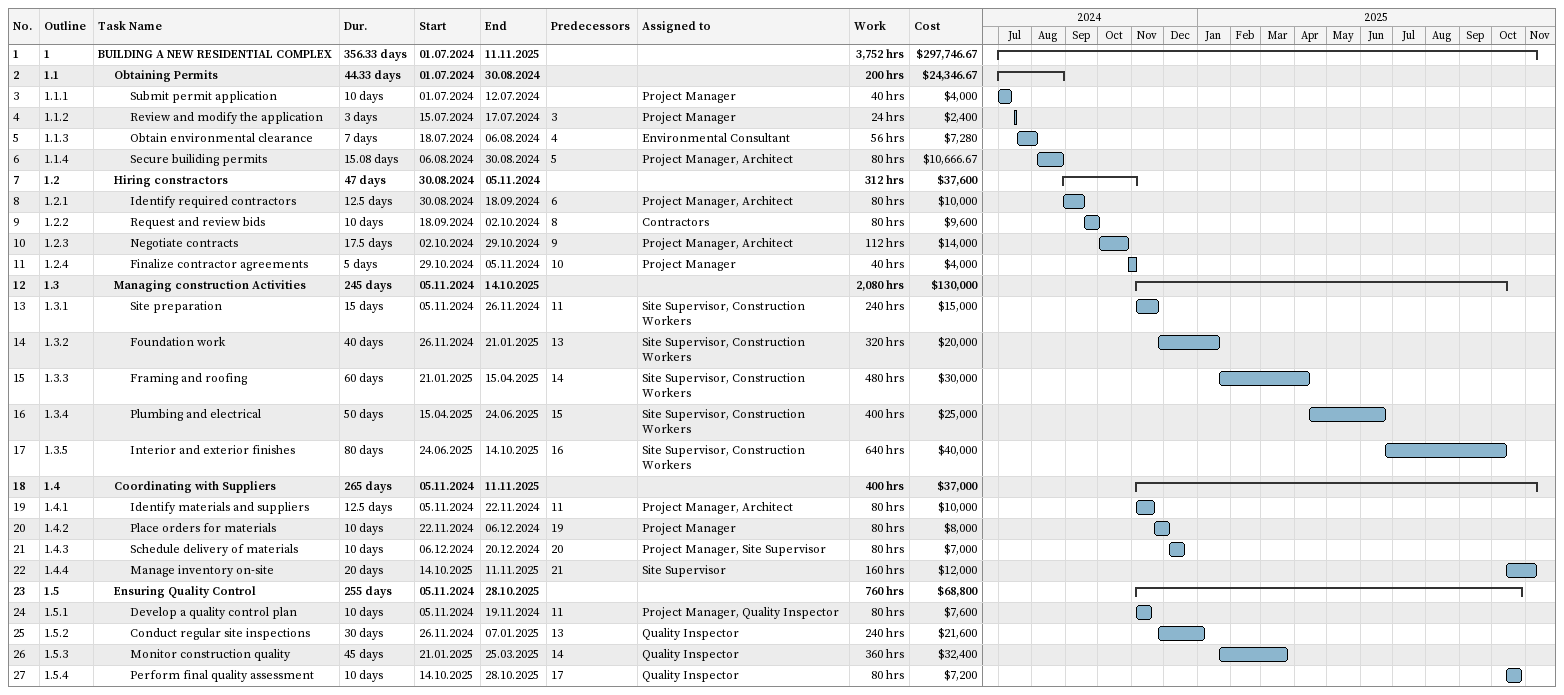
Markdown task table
| ID | WBS | Task | Duration | Start | Finish | Predecessors | Resources | Work (h) | Cost ($) |
|---|---|---|---|---|---|---|---|---|---|
| 1 | 1 | **BUILDING A NEW RESIDENTIAL COMPLEX** | 356.33d | 2024-07-01 | 2025-11-11 |  |  | 3752 | 297746.67 |
| 2 | 1.1 | **Obtaining Permits** | 44.33d | 2024-07-01 | 2024-08-30 |  |  | 200 | 24346.67 |
| 3 | 1.1.1 | Submit permit application | 10d | 2024-07-01 | 2024-07-12 |  | Project Manager | 40 | 4000 |
| 4 | 1.1.2 | Review and modify the application | 3d | 2024-07-15 | 2024-07-17 | 3 | Project Manager | 24 | 2400 |
| 5 | 1.1.3 | Obtain environmental clearance | 7d | 2024-07-18 | 2024-08-06 | 4 | Environmental Consultant | 56 | 7280 |
| 6 | 1.1.4 | Secure builiding permits | 15.08d | 2024-08-06 | 2024-08-30 | 5 | Project Manager, Architect | 80 | 10666.67 |
| 7 | 1.2 | **Hiring constractors** | 47d | 2024-08-30 | 2024-11-05 |  |  | 312 | 37600 |
| 8 | 1.2.1 | Identify required contractors | 12.5d | 2024-08-30 | 2024-09-18 | 6 | Project Manager, Architect | 80 | 10000 |
| 9 | 1.2.2 | Request and review bids | 10d | 2024-09-18 | 2024-10-02 | 8 | Contractors | 80 | 9600 |
| 10 | 1.2.3 | Negotiate contracts | 17.5d | 2024-10-02 | 2024-10-29 | 9 | Project Manager, Architect | 112 | 14000 |
| 11 | 1.2.4 | Finalize contractor agreements | 5d | 2024-10-29 | 2024-11-05 | 10 | Project Manager | 40 | 4000 |
| 12 | 1.3 | **Managing construction Activities** | 245d | 2024-11-05 | 2025-10-14 |  |  | 2080 | 130000 |
| 13 | 1.3.1 | Site preparation | 15d | 2024-11-05 | 2024-11-26 | 11 | Site Supervisor, Construction Workers | 240 | 15000 |
| 14 | 1.3.2 | Foundation work | 40d | 2024-11-26 | 2025-01-21 | 13 | Site Supervisor, Construction Workers | 320 | 20000 |
| 15 | 1.3.3 | Framing and roofing | 60d | 2025-01-21 | 2025-04-15 | 14 | Site Supervisor, Construction Workers | 480 | 30000 |
| 16 | 1.3.4 | Plumbing and electrical | 50d | 2025-04-15 | 2025-06-24 | 15 | Site Supervisor, Construction Workers | 400 | 25000 |
| 17 | 1.3.5 | Interior and exterior finishes | 80d | 2025-06-24 | 2025-10-14 | 16 | Site Supervisor, Construction Workers | 640 | 40000 |
| 18 | 1.4 | **Coordinating with Suppliers** | 265d | 2024-11-05 | 2025-11-11 |  |  | 400 | 37000 |
| 19 | 1.4.1 | Identify materials and suppliers | 12.5d | 2024-11-05 | 2024-11-22 | 11 | Project Manager, Architect | 80 | 10000 |
| 20 | 1.4.2 | Place orders for materials | 10d | 2024-11-22 | 2024-12-06 | 19 | Project Manager | 80 | 8000 |
| 21 | 1.4.3 | Schedule delivery of materials | 10d | 2024-12-06 | 2024-12-20 | 20 | Project Manager, Site Supervisor | 80 | 7000 |
| 22 | 1.4.4 | Manage inventory on-site | 20d | 2025-10-14 | 2025-11-11 | 21 | Site Supervisor | 160 | 12000 |
| 23 | 1.5 | **Ensuring Quality Control** | 255d | 2024-11-05 | 2025-10-28 |  |  | 760 | 68800 |
| 24 | 1.5.1 | Develop a quality control plan | 10d | 2024-11-05 | 2024-11-19 | 11 | Project Manager, Quality Inspector | 80 | 7600 |
| 25 | 1.5.2 | Conduct regular site inspections | 30d | 2024-11-26 | 2025-01-07 | 13 | Quality Inspector | 240 | 21600 |
| 26 | 1.5.3 | Monitor construction quality | 45d | 2025-01-21 | 2025-03-25 | 14 | Quality Inspector | 360 | 32400 |
| 27 | 1.5.4 | Perform final quality assessment | 10d | 2025-10-14 | 2025-10-28 | 17 | Quality Inspector | 80 | 7200 |
